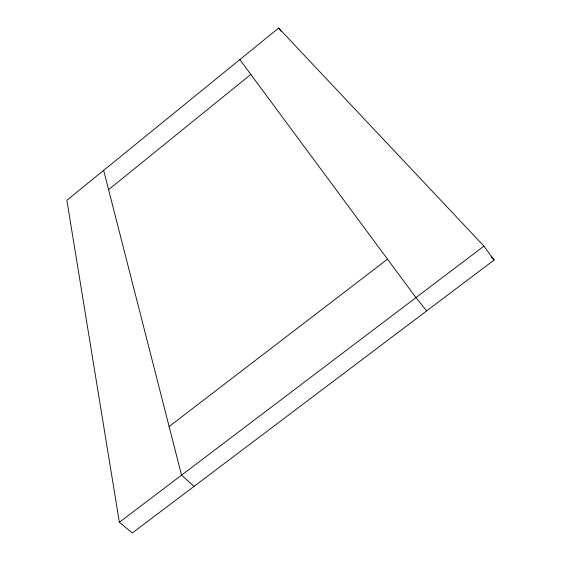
<?xml version="1.0" encoding="UTF-8"?>
<svg xmlns="http://www.w3.org/2000/svg" width="561" height="561" viewBox="0 0 561 561"><rect width="100%" height="100%" fill="white"/><g stroke="black" fill="none" stroke-linecap="round" stroke-linejoin="round"><path stroke-width="0.84" d="M278.628 28.05L66.864 200.291L119.367 522.277L132.326 532.95L494.136 260.002L483.94 246.111L278.628 28.05L281.18 31.402M108.582 189.653L250.837 74.452M169.12 426.535L387.511 259.175M119.367 522.277L483.94 246.111M194.064 486.373L181.554 475.167L103.652 170.369M491.141 256.805L494.136 260.002M426.69 310.885L415.946 297.611L239.842 59.599"/></g></svg>
